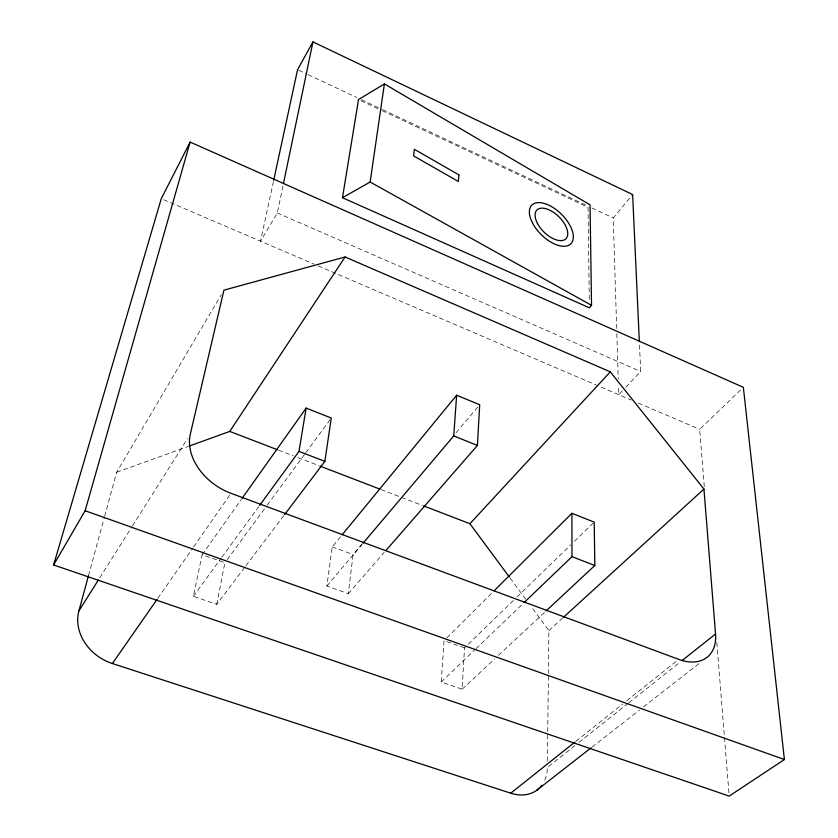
<?xml version="1.0" encoding="UTF-8"?>
<svg xmlns="http://www.w3.org/2000/svg" width="838" height="838" viewBox="0 0 838 838"><rect width="100%" height="100%" fill="white"/><g stroke="black" fill="none" stroke-linecap="round" stroke-linejoin="round"><path stroke-width="0.63" stroke-dasharray="4.19 3.14" d="M547.413 760.946L548.387 674.915M548.398 673.616L548.89 630.595L531.083 606.492M464.503 647.889L444.067 640.63L441.228 681.985L462.136 689.213L464.503 647.889L513.369 600.5M340.5 536.781L332.204 546.889L326.862 586.034L348.262 593.702L353.112 554.567L361.555 544.585M216.707 604.376L224.888 562.748L202.147 554.672L193.379 596.31L216.707 604.376L245.125 566.802M273.429 181.49L260.534 241.218L277.326 212.978L283.171 184.894M88.514 575.591L104.31 517.622M104.645 516.365L116.66 472.255L221.295 294.641M99.795 577.759L131.817 526.955M132.519 525.855L187.523 438.62M157.879 598.217L192.95 547.905M193.693 546.837L230.251 494.378M202.147 554.672L241.323 499.438M193.379 596.31L221.127 558.234M221.902 557.176L258.9 506.393M227.203 559.606L266.515 506.121M267.291 505.073L305.063 453.693M305.839 452.646L330.507 419.094M245.911 565.755L283.81 515.642M616.674 328.402L613.238 217.953L632.627 194.542M456.071 432.712L479.703 404.744M326.862 586.034L362.152 544.281M348.262 593.702L384.181 552.462M622.246 390.958L618.737 394.667L618.454 385.574M625.766 387.25L640.703 371.475L639.457 344.156M446.843 637.854L492.241 592.644M517.13 596.855L570.699 544.91M574.459 541.264L594.205 522.126M704.287 486.574L699.678 429.349L741.494 389.115M441.228 681.985L475.094 649.534M476.036 648.633L523.069 603.559M462.136 689.213L494.598 658.951M498.411 655.389L545.192 611.771M548.89 630.595L562.371 618.287M575.915 741.284L622.749 703.972M626.824 700.736L676.706 660.993M574.868 745.621L547.34 767.472A42.371 31.456 53 0 1 543.495 782.671M578.943 742.395L627.882 703.553M628.898 702.747L679.869 662.303M592.099 747.046L639.404 710.111M643.521 706.895L700.076 662.743M116.66 472.255L187.963 446.518M332.204 546.889L353.112 554.567M278.53 450.163L293.153 455.778M298.035 457.653L318.765 465.614M380.934 489.507L422.383 505.44M163.672 199.716L313.894 264.075M318.231 265.929L631.182 399.998M638.388 403.088L699.678 429.349M277.326 212.978L640.703 371.475M360.885 100.686L380.997 110.134M382.18 110.689L588.046 207.332L589.303 301.292M298.747 70.235L307.022 74.121M308.206 74.676L356.684 97.438M361.408 99.659L381.51 109.108M382.694 109.663L587.229 205.739M591.953 207.96L613.238 217.953M510.185 578.199L525.667 599.16M716.836 642.641L724.378 736.277M724.472 737.576L728.976 793.502M616.831 333.597L618.245 379.08"/><path stroke-width="1.26" d="M385.899 550.503L477.409 445.449L479.703 404.744L456.637 395.232L342.166 534.759M362.99 543.286L453.746 435.917L456.637 395.232M342.47 197.716L370.145 182.014L384.391 83.926L590.046 204.839L591.534 305.336L589.386 307.818L342.47 197.716L358.517 99.575L384.391 83.926M284.595 514.605L324.861 461.361L331.272 418.047L306.132 408.085L242.077 498.369M259.675 505.335L298.988 451.389L306.132 408.085M283.443 183.616L312.951 41.9L632.627 194.542L639.342 341.558M273.701 180.222L297.563 69.68L312.951 41.9M539.714 787.699A42.371 31.456 53 0 1 510.751 793.188L112.376 663.518A45.242 38.192 30.5 0 1 78.898 610.881L88.514 575.591M53.601 564.969L85.141 510.73L190.121 142.093L743.358 387.324L784.399 759.532L729.186 796.1L53.601 564.969L161.273 198.69L190.121 142.093M78.898 610.881L98.402 579.959M189.199 446.067L229.759 431.423L345.067 256.994L610.294 371.831L703.941 489.057L715.547 633.989L681.912 660.679M112.376 663.518L157.135 599.285M423.609 505.901L469.929 523.708L610.294 371.831M494.095 590.8L571.914 513.306L594.205 522.126L594.823 565.493L546.146 610.881M524.001 602.658L571.977 556.673L571.914 513.306M563.335 617.407L703.941 489.057M510.751 793.188L574.889 742.091M536.571 790.402L591.073 747.842M345.067 256.994L223.935 290.147L190.31 434.21A52.7 39.082 33.3 0 0 230.995 493.31L678.749 659.37A48.698 31.32 49.3 0 0 715.547 633.989M85.141 510.73L784.399 759.532M229.759 431.423L277.305 449.692M319.98 466.085L379.719 489.036M298.988 451.389L324.861 461.361M571.977 556.673L594.823 565.493M453.746 435.917L477.409 445.449M370.145 182.014L591.534 305.336M469.929 523.708L509.41 577.152M541.757 785.321A42.371 31.456 53 0 1 540.426 786.945M458.91 174.88L458.376 181.5L413.574 155.889L414.339 149.3L458.91 174.88M532.559 223.107A27.476 14.372 44.7 0 0 570.647 243.994A27.476 14.372 44.7 0 0 550.859 206.221A27.476 14.372 44.7 0 0 532.559 223.107M537.42 223.327A20.416 10.674 44.7 0 0 565.734 238.935A20.416 10.674 44.7 0 0 551.111 210.872A20.416 10.674 44.7 0 0 537.42 223.327"/></g></svg>
